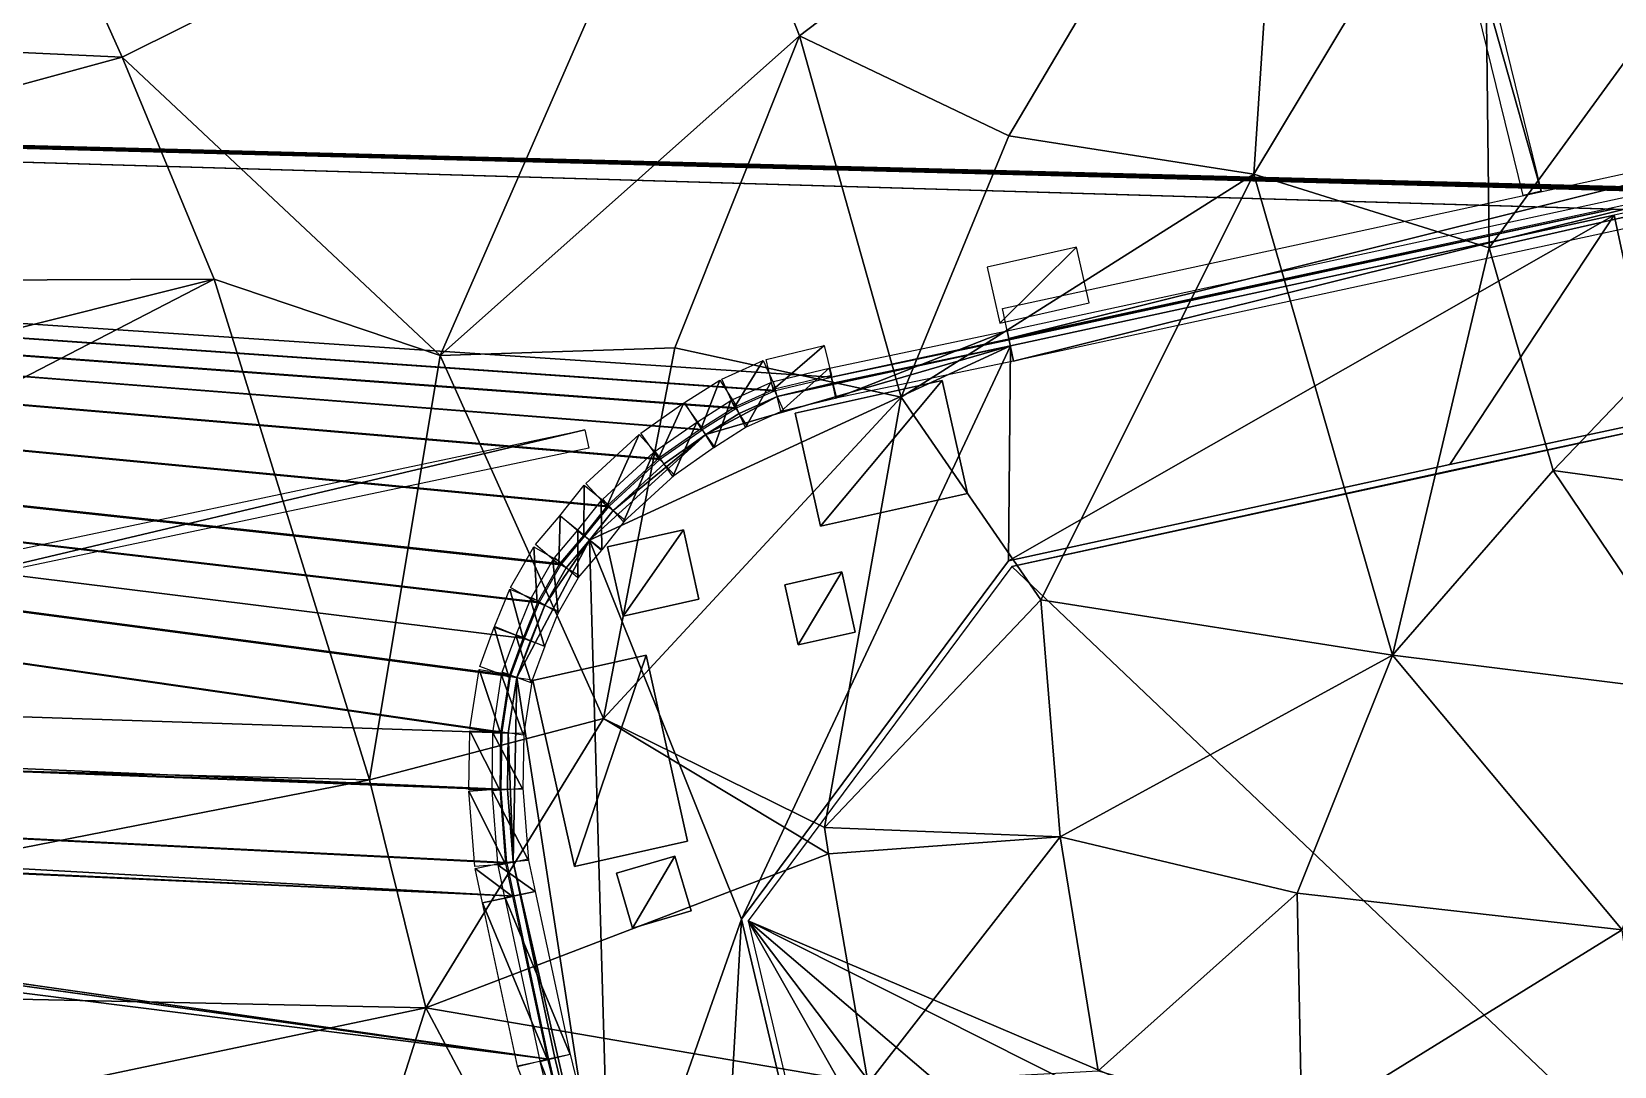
# Model space of a CAD drawing. Header units: metres. Extents: x -113 to 180, y -133 to 86.
# Drawn here: x -63.03 to -52.75, y -1.33 to 5.39 of the extents above; entities that cross this region are included whole.
import ezdxf

# ---------------------------------------------------------------- set-up
doc = ezdxf.new("R2010")
doc.units = ezdxf.units.M
for name, color, linetype, true_color in [('ACERA', 7, 'Continuous', 0xb9b3a6), ('ARQUETA', 7, 'Continuous', 0x6f7175), ('ASFALTO', 7, 'Continuous', 0x4a4b4e), ('BORDILLO', 7, 'Continuous', 0xcfcac0), ('MARCA_VIAL', 7, 'Continuous', 0xe8e6e0), ('PODOTACTIL', 7, 'Continuous', 0xc7bda4), ('TERRENO', 7, 'Continuous', 0x9a9179)]:
    doc.layers.add(name, color=color, linetype=linetype, true_color=true_color)

msp = doc.modelspace()

# ---------------------------------------------------------------- linework, layer by layer
at = {"layer": 'ACERA'}
for points in [[(-56.688, 1.95, 80.733), (-53.82, 2.576, 80.53), (-52.754, 4.195, 80.458)], [(-56.688, 1.95, 80.733), (-52.754, 4.195, 80.458), (-56.675, 3.346, 80.673)], [(-56.675, 3.346, 80.543), (-52.754, 4.195, 80.328), (-52.754, 4.195, 80.458)], [(-56.675, 3.346, 80.543), (-52.754, 4.195, 80.458), (-56.675, 3.346, 80.673)], [(-53.82, 2.576, 80.53), (-52.468, 2.867, 80.462), (-52.754, 4.195, 80.458)], [(-52.754, 4.195, 80.328), (-52.468, 2.867, 80.332), (-52.468, 2.867, 80.462)], [(-52.754, 4.195, 80.328), (-52.468, 2.867, 80.462), (-52.754, 4.195, 80.458)], [(-56.675, 3.346, 80.673), (-58.654, 2.77, 80.771), (-59.408, 2.085, 80.833)], [(-58.421, -0.378, 80.93), (-56.675, 3.346, 80.673), (-59.408, 2.085, 80.833)], [(-56.675, 3.346, 80.673), (-58.19, 3.018, 80.744), (-58.654, 2.77, 80.771)], [(-58.421, -0.378, 80.93), (-56.688, 1.95, 80.733), (-56.675, 3.346, 80.673)], [(-56.675, 3.346, 80.673), (-57.828, 3.104, 80.73), (-58.19, 3.018, 80.744)], [(-57.828, 3.104, 80.6), (-56.675, 3.346, 80.543), (-56.675, 3.346, 80.673)], [(-57.828, 3.104, 80.6), (-56.675, 3.346, 80.673), (-57.828, 3.104, 80.73)], [(-58.19, 3.018, 80.614), (-57.828, 3.104, 80.6), (-57.828, 3.104, 80.73)], [(-58.19, 3.018, 80.614), (-57.828, 3.104, 80.73), (-58.19, 3.018, 80.744)], [(-57.118, 3.122, 80.709), (-58.073, 2.909, 80.75), (-57.908, 2.175, 80.802)], [(-58.073, 2.909, 80.62), (-57.118, 3.122, 80.579), (-57.118, 3.122, 80.709)], [(-58.073, 2.909, 80.62), (-57.118, 3.122, 80.709), (-58.073, 2.909, 80.75)], [(-57.908, 2.175, 80.802), (-56.954, 2.388, 80.73), (-57.118, 3.122, 80.709)], [(-57.118, 3.122, 80.579), (-56.954, 2.388, 80.6), (-56.954, 2.388, 80.73)], [(-57.118, 3.122, 80.579), (-56.954, 2.388, 80.73), (-57.118, 3.122, 80.709)], [(-58.19, 3.018, 80.744), (-58.437, 2.907, 80.757), (-58.654, 2.77, 80.771)], [(-58.437, 2.907, 80.627), (-58.19, 3.018, 80.614), (-58.19, 3.018, 80.744)], [(-58.437, 2.907, 80.627), (-58.19, 3.018, 80.744), (-58.437, 2.907, 80.757)], [(-58.654, 2.77, 80.641), (-58.437, 2.907, 80.627), (-58.437, 2.907, 80.757)], [(-58.654, 2.77, 80.641), (-58.437, 2.907, 80.757), (-58.654, 2.77, 80.771)], [(-57.908, 2.175, 80.672), (-58.073, 2.909, 80.62), (-58.073, 2.909, 80.75)], [(-57.908, 2.175, 80.672), (-58.073, 2.909, 80.75), (-57.908, 2.175, 80.802)], [(-52.468, 2.867, 80.332), (-53.82, 2.576, 80.4), (-53.82, 2.576, 80.53)], [(-52.468, 2.867, 80.332), (-53.82, 2.576, 80.53), (-52.468, 2.867, 80.462)], [(-58.654, 2.77, 80.771), (-59.255, 2.277, 80.817), (-59.408, 2.085, 80.833)], [(-58.654, 2.77, 80.771), (-58.924, 2.58, 80.791), (-59.255, 2.277, 80.817)], [(-58.924, 2.58, 80.661), (-58.654, 2.77, 80.641), (-58.654, 2.77, 80.771)], [(-58.924, 2.58, 80.661), (-58.654, 2.77, 80.771), (-58.924, 2.58, 80.791)], [(-59.255, 2.277, 80.687), (-58.924, 2.58, 80.661), (-58.924, 2.58, 80.791)], [(-59.255, 2.277, 80.687), (-58.924, 2.58, 80.791), (-59.255, 2.277, 80.817)], [(-53.82, 2.576, 80.4), (-56.688, 1.95, 80.603), (-56.688, 1.95, 80.733)], [(-53.82, 2.576, 80.4), (-56.688, 1.95, 80.733), (-53.82, 2.576, 80.53)], [(-56.954, 2.388, 80.6), (-57.908, 2.175, 80.672), (-57.908, 2.175, 80.802)], [(-56.954, 2.388, 80.6), (-57.908, 2.175, 80.802), (-56.954, 2.388, 80.73)], [(-59.408, 2.085, 80.703), (-59.255, 2.277, 80.687), (-59.255, 2.277, 80.817)], [(-59.408, 2.085, 80.703), (-59.255, 2.277, 80.817), (-59.408, 2.085, 80.833)], [(-59.408, 2.085, 80.833), (-59.699, 1.662, 80.867), (-59.881, 1.192, 80.899)], [(-59.408, 2.085, 80.833), (-59.881, 1.192, 80.899), (-59.267, -2.782, 80.93)], [(-59.408, 2.085, 80.833), (-59.56, 1.905, 80.848), (-59.699, 1.662, 80.867)], [(-59.56, 1.905, 80.718), (-59.408, 2.085, 80.703), (-59.408, 2.085, 80.833)], [(-59.56, 1.905, 80.718), (-59.408, 2.085, 80.833), (-59.56, 1.905, 80.848)], [(-59.408, 2.085, 80.833), (-59.267, -2.782, 80.93), (-58.421, -0.378, 80.93)], [(-58.799, 2.151, 80.823), (-59.291, 2.041, 80.837), (-59.191, 1.592, 80.875)], [(-59.291, 2.041, 80.707), (-58.799, 2.151, 80.693), (-58.799, 2.151, 80.823)], [(-59.291, 2.041, 80.707), (-58.799, 2.151, 80.823), (-59.291, 2.041, 80.837)], [(-59.191, 1.592, 80.875), (-58.699, 1.702, 80.857), (-58.799, 2.151, 80.823)], [(-58.799, 2.151, 80.693), (-58.699, 1.702, 80.727), (-58.699, 1.702, 80.857)], [(-58.799, 2.151, 80.693), (-58.699, 1.702, 80.857), (-58.799, 2.151, 80.823)], [(-59.191, 1.592, 80.745), (-59.291, 2.041, 80.707), (-59.291, 2.041, 80.837)], [(-59.191, 1.592, 80.745), (-59.291, 2.041, 80.837), (-59.191, 1.592, 80.875)], [(-59.699, 1.662, 80.737), (-59.56, 1.905, 80.718), (-59.56, 1.905, 80.848)], [(-59.699, 1.662, 80.737), (-59.56, 1.905, 80.848), (-59.699, 1.662, 80.867)], [(-56.688, 1.95, 80.603), (-58.421, -0.378, 80.8), (-58.421, -0.378, 80.93)], [(-56.688, 1.95, 80.603), (-58.421, -0.378, 80.93), (-56.688, 1.95, 80.733)], [(-57.77, 1.878, 80.817), (-58.141, 1.795, 80.835), (-58.054, 1.405, 80.858)], [(-58.141, 1.795, 80.705), (-57.77, 1.878, 80.687), (-57.77, 1.878, 80.817)], [(-58.141, 1.795, 80.705), (-57.77, 1.878, 80.817), (-58.141, 1.795, 80.835)], [(-58.054, 1.405, 80.858), (-57.683, 1.488, 80.84), (-57.77, 1.878, 80.817)], [(-57.77, 1.878, 80.687), (-57.683, 1.488, 80.71), (-57.683, 1.488, 80.84)], [(-57.77, 1.878, 80.687), (-57.683, 1.488, 80.84), (-57.77, 1.878, 80.817)], [(-58.054, 1.405, 80.728), (-58.141, 1.795, 80.705), (-58.141, 1.795, 80.835)], [(-58.054, 1.405, 80.728), (-58.141, 1.795, 80.835), (-58.054, 1.405, 80.858)], [(-59.699, 1.662, 80.867), (-59.793, 1.431, 80.882), (-59.881, 1.192, 80.899)], [(-59.793, 1.431, 80.752), (-59.699, 1.662, 80.737), (-59.699, 1.662, 80.867)], [(-59.793, 1.431, 80.752), (-59.699, 1.662, 80.867), (-59.793, 1.431, 80.882)], [(-58.699, 1.702, 80.727), (-59.191, 1.592, 80.745), (-59.191, 1.592, 80.875)], [(-58.699, 1.702, 80.727), (-59.191, 1.592, 80.875), (-58.699, 1.702, 80.857)], [(-57.683, 1.488, 80.71), (-58.054, 1.405, 80.728), (-58.054, 1.405, 80.858)], [(-57.683, 1.488, 80.71), (-58.054, 1.405, 80.858), (-57.683, 1.488, 80.84)], [(-59.881, 1.192, 80.769), (-59.793, 1.431, 80.752), (-59.793, 1.431, 80.882)], [(-59.881, 1.192, 80.769), (-59.793, 1.431, 80.882), (-59.881, 1.192, 80.899)], [(-59.041, 1.338, 80.892), (-59.776, 1.173, 80.902), (-59.506, -0.034, 80.93)], [(-59.776, 1.173, 80.772), (-59.041, 1.338, 80.762), (-59.041, 1.338, 80.892)], [(-59.776, 1.173, 80.772), (-59.041, 1.338, 80.892), (-59.776, 1.173, 80.902)], [(-59.506, -0.034, 80.93), (-58.772, 0.13, 80.93), (-59.041, 1.338, 80.892)], [(-59.041, 1.338, 80.762), (-58.772, 0.13, 80.8), (-58.772, 0.13, 80.93)], [(-59.041, 1.338, 80.762), (-58.772, 0.13, 80.93), (-59.041, 1.338, 80.892)], [(-59.881, 1.192, 80.899), (-59.936, 0.832, 80.925), (-59.905, -0.005, 80.93)], [(-59.936, 0.832, 80.795), (-59.881, 1.192, 80.769), (-59.881, 1.192, 80.899)], [(-59.936, 0.832, 80.795), (-59.881, 1.192, 80.899), (-59.936, 0.832, 80.925)], [(-59.881, 1.192, 80.899), (-59.905, -0.005, 80.93), (-59.267, -2.782, 80.93)], [(-59.506, -0.034, 80.8), (-59.776, 1.173, 80.772), (-59.776, 1.173, 80.902)], [(-59.506, -0.034, 80.8), (-59.776, 1.173, 80.902), (-59.506, -0.034, 80.93)], [(-59.936, 0.832, 80.925), (-59.942, 0.466, 80.93), (-59.905, -0.005, 80.93)], [(-59.942, 0.466, 80.8), (-59.936, 0.832, 80.795), (-59.936, 0.832, 80.925)], [(-59.942, 0.466, 80.8), (-59.936, 0.832, 80.925), (-59.942, 0.466, 80.93)], [(-59.905, -0.005, 80.8), (-59.942, 0.466, 80.8), (-59.942, 0.466, 80.93)], [(-59.905, -0.005, 80.8), (-59.942, 0.466, 80.93), (-59.905, -0.005, 80.93)], [(-58.772, 0.13, 80.8), (-59.506, -0.034, 80.8), (-59.506, -0.034, 80.93)], [(-58.772, 0.13, 80.8), (-59.506, -0.034, 80.93), (-58.772, 0.13, 80.93)], [(-58.854, 0.033, 80.93), (-59.234, -0.079, 80.93), (-59.129, -0.435, 80.93)], [(-59.234, -0.079, 80.8), (-58.854, 0.033, 80.8), (-58.854, 0.033, 80.93)], [(-59.234, -0.079, 80.8), (-58.854, 0.033, 80.93), (-59.234, -0.079, 80.93)], [(-59.129, -0.435, 80.93), (-58.749, -0.323, 80.93), (-58.854, 0.033, 80.93)], [(-58.854, 0.033, 80.8), (-58.749, -0.323, 80.8), (-58.749, -0.323, 80.93)], [(-58.854, 0.033, 80.8), (-58.749, -0.323, 80.93), (-58.854, 0.033, 80.93)], [(-59.905, -0.005, 80.93), (-59.86, -0.218, 80.93), (-59.633, -1.277, 80.93)], [(-59.905, -0.005, 80.93), (-59.633, -1.277, 80.93), (-59.267, -2.782, 80.93)], [(-59.86, -0.218, 80.8), (-59.905, -0.005, 80.8), (-59.905, -0.005, 80.93)], [(-59.86, -0.218, 80.8), (-59.905, -0.005, 80.93), (-59.86, -0.218, 80.93)], [(-59.129, -0.435, 80.8), (-59.234, -0.079, 80.8), (-59.234, -0.079, 80.93)], [(-59.129, -0.435, 80.8), (-59.234, -0.079, 80.93), (-59.129, -0.435, 80.93)], [(-59.633, -1.277, 80.8), (-59.86, -0.218, 80.8), (-59.86, -0.218, 80.93)], [(-59.633, -1.277, 80.8), (-59.86, -0.218, 80.93), (-59.633, -1.277, 80.93)], [(-59.267, -2.782, 80.93), (-58.7, -5.271, 80.887), (-58.421, -0.378, 80.93)], [(-58.749, -0.323, 80.8), (-59.129, -0.435, 80.8), (-59.129, -0.435, 80.93)], [(-58.749, -0.323, 80.8), (-59.129, -0.435, 80.93), (-58.749, -0.323, 80.93)], [(-58.7, -5.271, 80.887), (-57.338, -4.95, 80.93), (-58.421, -0.378, 80.93)], [(-58.421, -0.378, 80.8), (-57.338, -4.95, 80.8), (-57.338, -4.95, 80.93)], [(-58.421, -0.378, 80.8), (-57.338, -4.95, 80.93), (-58.421, -0.378, 80.93)], [(-59.267, -2.782, 80.8), (-59.633, -1.277, 80.8), (-59.633, -1.277, 80.93)], [(-59.267, -2.782, 80.8), (-59.633, -1.277, 80.93), (-59.267, -2.782, 80.93)]]:
    msp.add_3dface(points, dxfattribs=at)
at = {"layer": 'ARQUETA'}
for points in [[(-56.245, 3.988, 80.492), (-56.825, 3.858, 80.517), (-56.743, 3.495, 80.556)], [(-56.743, 3.495, 80.556), (-56.164, 3.625, 80.52), (-56.245, 3.988, 80.492)], [(-57.118, 3.122, 80.599), (-58.073, 2.909, 80.64), (-57.908, 2.175, 80.692)], [(-57.908, 2.175, 80.692), (-56.954, 2.388, 80.62), (-57.118, 3.122, 80.599)], [(-58.799, 2.151, 80.713), (-59.291, 2.041, 80.727), (-59.191, 1.592, 80.765)], [(-59.191, 1.592, 80.765), (-58.699, 1.702, 80.747), (-58.799, 2.151, 80.713)], [(-57.77, 1.878, 80.707), (-58.141, 1.795, 80.725), (-58.054, 1.405, 80.748)], [(-58.054, 1.405, 80.748), (-57.683, 1.488, 80.73), (-57.77, 1.878, 80.707)], [(-59.041, 1.338, 80.782), (-59.776, 1.173, 80.792), (-59.506, -0.034, 80.82)], [(-59.506, -0.034, 80.82), (-58.772, 0.13, 80.82), (-59.041, 1.338, 80.782)], [(-58.854, 0.033, 80.82), (-59.234, -0.079, 80.82), (-59.129, -0.435, 80.82)], [(-59.129, -0.435, 80.82), (-58.749, -0.323, 80.82), (-58.854, 0.033, 80.82)]]:
    msp.add_3dface(points, dxfattribs=at)
at = {"layer": 'ASFALTO'}
for points in [[(-85.788, 6.632, 81.671), (-91.541, 5.379, 82.027), (-46.561, 5.559, 80.012)], [(-46.56, 5.555, 80.012), (-46.561, 5.559, 80.012), (-91.541, 5.379, 82.027)], [(-46.56, 5.552, 80.012), (-46.56, 5.555, 80.012), (-91.541, 5.379, 82.027)], [(-46.265, 4.215, 80.012), (-46.56, 5.552, 80.012), (-91.541, 5.379, 82.027)], [(-91.541, 5.379, 82.027), (-98.033, 2.102, 82.212), (-59.976, 0.833, 80.806)], [(-46.264, 4.211, 80.012), (-46.265, 4.215, 80.012), (-91.541, 5.379, 82.027)], [(-46.262, 4.207, 80.012), (-46.264, 4.211, 80.012), (-91.541, 5.379, 82.027)], [(-91.541, 5.379, 82.027), (-59.976, 0.833, 80.806), (-59.976, 0.838, 80.806)], [(-46.261, 4.204, 80.012), (-46.262, 4.207, 80.012), (-91.541, 5.379, 82.027)], [(-91.541, 5.379, 82.027), (-59.976, 0.838, 80.806), (-59.921, 1.198, 80.779)], [(-46.259, 4.201, 80.012), (-46.261, 4.204, 80.012), (-91.541, 5.379, 82.027)], [(-91.541, 5.379, 82.027), (-59.921, 1.198, 80.779), (-59.92, 1.202, 80.779)], [(-46.256, 4.198, 80.012), (-46.259, 4.201, 80.012), (-91.541, 5.379, 82.027)], [(-91.541, 5.379, 82.027), (-59.92, 1.202, 80.779), (-59.919, 1.206, 80.779)], [(-46.253, 4.195, 80.012), (-46.256, 4.198, 80.012), (-91.541, 5.379, 82.027)], [(-91.541, 5.379, 82.027), (-59.919, 1.206, 80.779), (-59.831, 1.445, 80.762)], [(-46.25, 4.192, 80.012), (-46.253, 4.195, 80.012), (-91.541, 5.379, 82.027)], [(-91.541, 5.379, 82.027), (-59.831, 1.445, 80.762), (-59.83, 1.446, 80.762)], [(-46.247, 4.19, 80.012), (-46.25, 4.192, 80.012), (-91.541, 5.379, 82.027)], [(-91.541, 5.379, 82.027), (-59.83, 1.446, 80.762), (-59.736, 1.677, 80.747)], [(-46.244, 4.188, 80.012), (-46.247, 4.19, 80.012), (-91.541, 5.379, 82.027)], [(-91.541, 5.379, 82.027), (-59.736, 1.677, 80.747), (-59.734, 1.682, 80.746)], [(-46.24, 4.186, 80.012), (-46.244, 4.188, 80.012), (-91.541, 5.379, 82.027)], [(-91.541, 5.379, 82.027), (-59.734, 1.682, 80.746), (-59.595, 1.925, 80.728)], [(-46.237, 4.185, 80.012), (-46.24, 4.186, 80.012), (-91.541, 5.379, 82.027)], [(-91.541, 5.379, 82.027), (-59.595, 1.925, 80.728), (-59.593, 1.928, 80.728)], [(-46.233, 4.184, 80.012), (-46.237, 4.185, 80.012), (-91.541, 5.379, 82.027)], [(-91.541, 5.379, 82.027), (-59.593, 1.928, 80.728), (-59.591, 1.931, 80.727)], [(-46.229, 4.184, 80.012), (-46.233, 4.184, 80.012), (-91.541, 5.379, 82.027)], [(-91.541, 5.379, 82.027), (-59.591, 1.931, 80.727), (-59.286, 2.301, 80.697)], [(-46.225, 4.184, 80.012), (-46.229, 4.184, 80.012), (-91.541, 5.379, 82.027)], [(-91.541, 5.379, 82.027), (-59.286, 2.301, 80.697), (-59.284, 2.304, 80.697)], [(-91.541, 5.379, 82.027), (-59.284, 2.304, 80.697), (-59.282, 2.306, 80.697)], [(-91.541, 5.379, 82.027), (-59.282, 2.306, 80.697), (-58.951, 2.609, 80.671)], [(-91.541, 5.379, 82.027), (-58.951, 2.609, 80.671), (-58.947, 2.613, 80.671)], [(-91.541, 5.379, 82.027), (-58.947, 2.613, 80.671), (-58.677, 2.802, 80.651)], [(-91.541, 5.379, 82.027), (-58.677, 2.802, 80.651), (-58.676, 2.804, 80.651)], [(-91.541, 5.379, 82.027), (-58.676, 2.804, 80.651), (-58.458, 2.94, 80.636)], [(-91.541, 5.379, 82.027), (-58.458, 2.94, 80.636), (-58.453, 2.943, 80.636)], [(-91.541, 5.379, 82.027), (-58.453, 2.943, 80.636), (-58.207, 3.055, 80.623)], [(-91.541, 5.379, 82.027), (-58.207, 3.055, 80.623), (-58.203, 3.056, 80.623)], [(-91.541, 5.379, 82.027), (-58.203, 3.056, 80.623), (-58.2, 3.057, 80.623)], [(-91.541, 5.379, 82.027), (-58.2, 3.057, 80.623), (-57.838, 3.143, 80.609)], [(-91.541, 5.379, 82.027), (-57.838, 3.143, 80.609), (-57.837, 3.143, 80.609)], [(-91.541, 5.379, 82.027), (-57.837, 3.143, 80.609), (-52.762, 4.234, 80.339)], [(-91.541, 5.379, 82.027), (-52.762, 4.234, 80.339), (-52.758, 4.235, 80.339)], [(-91.541, 5.379, 82.027), (-52.758, 4.235, 80.339), (-52.754, 4.235, 80.338)], [(-46.225, 4.184, 80.012), (-91.541, 5.379, 82.027), (-52.754, 4.235, 80.338)], [(-57.837, 3.143, 80.609), (-56.683, 3.385, 80.554), (-52.762, 4.234, 80.339)], [(-46.225, 4.184, 80.012), (-52.754, 4.235, 80.338), (-52.751, 4.235, 80.338)], [(-52.459, 2.828, 80.343), (-53.812, 2.536, 80.412), (-56.665, 1.914, 80.615)], [(-52.459, 2.828, 80.343), (-56.665, 1.914, 80.615), (-50.879, -3.584, 80.096)], [(-59.591, 1.931, 80.727), (-59.439, 2.11, 80.713), (-59.286, 2.301, 80.697)], [(-98.033, 2.102, 82.212), (-98.214, 1.907, 82.212), (-59.982, 0.467, 80.812)], [(-98.033, 2.102, 82.212), (-59.982, 0.467, 80.812), (-59.976, 0.833, 80.806)], [(-98.214, 1.907, 82.212), (-98.22, 1.905, 82.212), (-59.982, 0.467, 80.812)], [(-59.982, 0.463, 80.812), (-59.982, 0.467, 80.812), (-98.22, 1.905, 82.212)], [(-59.945, -0.008, 80.812), (-59.982, 0.463, 80.812), (-98.22, 1.905, 82.212)], [(-59.944, -0.013, 80.812), (-59.945, -0.008, 80.812), (-98.22, 1.905, 82.212)], [(-59.899, -0.227, 80.812), (-59.944, -0.013, 80.812), (-98.22, 1.905, 82.212)], [(-59.899, -0.227, 80.812), (-59.899, -0.227, 80.812), (-98.22, 1.905, 82.212)], [(-59.899, -0.227, 80.812), (-98.22, 1.905, 82.212), (-70.655, 0.274, 81.006)], [(-56.665, 1.914, 80.615), (-58.378, -0.387, 80.812), (-50.879, -3.584, 80.096)], [(-59.899, -0.227, 80.812), (-70.655, 0.274, 81.006), (-70.359, 0.247, 80.987)], [(-59.899, -0.227, 80.812), (-70.359, 0.247, 80.987), (-70.356, 0.247, 80.987)], [(-59.672, -1.286, 80.812), (-59.899, -0.227, 80.812), (-70.356, 0.247, 80.987)], [(-59.672, -1.287, 80.812), (-59.672, -1.286, 80.812), (-70.356, 0.247, 80.987)], [(-59.672, -1.287, 80.812), (-70.356, 0.247, 80.987), (-70.353, 0.246, 80.987)], [(-59.672, -1.287, 80.812), (-70.353, 0.246, 80.987), (-69.98, 0.15, 80.965)], [(-59.672, -1.287, 80.812), (-69.98, 0.15, 80.965), (-69.975, 0.149, 80.965)], [(-59.672, -1.287, 80.812), (-69.975, 0.149, 80.965), (-69.484, -0.053, 80.938)], [(-58.932, -4.462, 80.791), (-59.672, -1.287, 80.812), (-69.484, -0.053, 80.938)], [(-58.932, -4.462, 80.791), (-69.484, -0.053, 80.938), (-69.482, -0.054, 80.938)], [(-58.739, -5.28, 80.766), (-58.932, -4.462, 80.791), (-69.482, -0.054, 80.938)], [(-58.738, -5.284, 80.766), (-58.739, -5.28, 80.766), (-69.482, -0.054, 80.938)], [(-58.737, -5.288, 80.766), (-58.738, -5.284, 80.766), (-69.482, -0.054, 80.938)], [(-58.735, -5.291, 80.766), (-58.737, -5.288, 80.766), (-69.482, -0.054, 80.938)], [(-58.733, -5.295, 80.766), (-58.735, -5.291, 80.766), (-69.482, -0.054, 80.938)], [(-58.733, -5.295, 80.766), (-69.482, -0.054, 80.938), (-69.06, -0.264, 80.916)], [(-58.733, -5.295, 80.766), (-69.06, -0.264, 80.916), (-69.056, -0.266, 80.916)], [(-58.733, -5.295, 80.766), (-69.056, -0.266, 80.916), (-69.053, -0.268, 80.916)], [(-58.733, -5.295, 80.766), (-69.053, -0.268, 80.916), (-68.782, -0.481, 80.899)], [(-50.724, -4.242, 80.089), (-50.879, -3.584, 80.096), (-58.378, -0.387, 80.812)], [(-49.929, -7.602, 79.997), (-50.724, -4.242, 80.089), (-58.378, -0.387, 80.812)], [(-48.538, -13.46, 79.938), (-49.929, -7.602, 79.997), (-58.378, -0.387, 80.812)], [(-46.753, -20.887, 80.047), (-48.538, -13.46, 79.938), (-58.378, -0.387, 80.812)], [(-46.753, -20.887, 80.047), (-58.378, -0.387, 80.812), (-57.299, -4.941, 80.812)], [(-58.733, -5.295, 80.766), (-68.782, -0.481, 80.899), (-68.778, -0.484, 80.898)], [(-58.733, -5.295, 80.766), (-68.778, -0.484, 80.898), (-68.593, -0.674, 80.886)], [(-58.733, -5.295, 80.766), (-68.593, -0.674, 80.886), (-68.591, -0.676, 80.886)], [(-68.591, -0.676, 80.886), (-68.392, -0.908, 80.872), (-55.869, -11.088, 80.612)], [(-68.591, -0.676, 80.886), (-55.869, -11.088, 80.612), (-55.865, -11.089, 80.612)], [(-58.733, -5.295, 80.766), (-68.591, -0.676, 80.886), (-55.865, -11.089, 80.612)], [(-68.392, -0.908, 80.872), (-68.389, -0.913, 80.872), (-55.869, -11.088, 80.612)], [(-68.389, -0.913, 80.872), (-68.075, -1.407, 80.852), (-55.869, -11.088, 80.612)], [(-58.932, -4.462, 80.791), (-59.306, -2.791, 80.812), (-59.672, -1.287, 80.812)], [(-58.932, -4.462, 80.791), (-58.932, -4.462, 80.791), (-59.672, -1.287, 80.812)]]:
    msp.add_3dface(points, dxfattribs=at)
at = {"layer": 'BORDILLO'}
for points in [[(-56.685, 3.395, 80.681), (-56.727, 3.59, 80.665), (-50.315, 4.979, 80.266)], [(-56.685, 3.395, 80.681), (-50.315, 4.979, 80.266), (-50.273, 4.783, 80.276)], [(-56.654, 3.248, 80.686), (-56.696, 3.444, 80.68), (-50.283, 4.832, 80.273)], [(-56.654, 3.248, 80.686), (-50.283, 4.832, 80.273), (-50.241, 4.637, 80.283)], [(-57.808, 3.006, 80.748), (-57.849, 3.202, 80.732), (-56.695, 3.444, 80.68)], [(-57.808, 3.006, 80.748), (-56.695, 3.444, 80.68), (-56.654, 3.248, 80.686)], [(-58.216, 3.064, 80.75), (-58.262, 3.258, 80.735), (-57.884, 3.348, 80.719)], [(-58.216, 3.064, 80.75), (-57.884, 3.348, 80.719), (-57.838, 3.153, 80.736)], [(-58.467, 2.948, 80.764), (-58.549, 3.13, 80.751), (-58.28, 3.252, 80.736)], [(-58.467, 2.948, 80.764), (-58.28, 3.252, 80.736), (-58.198, 3.07, 80.75)], [(-58.167, 2.921, 80.761), (-58.214, 3.115, 80.746), (-57.852, 3.202, 80.732)], [(-58.167, 2.921, 80.761), (-57.852, 3.202, 80.732), (-57.805, 3.007, 80.748)], [(-58.684, 2.81, 80.779), (-58.791, 2.979, 80.767), (-58.562, 3.124, 80.752)], [(-58.684, 2.81, 80.779), (-58.562, 3.124, 80.752), (-58.455, 2.954, 80.763)], [(-58.396, 2.816, 80.773), (-58.478, 2.998, 80.76), (-58.232, 3.109, 80.747)], [(-58.396, 2.816, 80.773), (-58.232, 3.109, 80.747), (-58.149, 2.927, 80.76)], [(-58.601, 2.685, 80.787), (-58.708, 2.854, 80.776), (-58.49, 2.991, 80.761)], [(-58.601, 2.685, 80.787), (-58.49, 2.991, 80.761), (-58.384, 2.822, 80.773)], [(-58.961, 2.615, 80.799), (-59.076, 2.779, 80.786), (-58.795, 2.976, 80.767)], [(-58.961, 2.615, 80.799), (-58.795, 2.976, 80.767), (-58.68, 2.813, 80.778)], [(-58.867, 2.498, 80.807), (-58.982, 2.662, 80.796), (-58.712, 2.851, 80.776)], [(-58.867, 2.498, 80.807), (-58.712, 2.851, 80.776), (-58.597, 2.688, 80.787)], [(-59.297, 2.305, 80.825), (-59.433, 2.453, 80.812), (-59.086, 2.771, 80.786)], [(-59.297, 2.305, 80.825), (-59.086, 2.771, 80.786), (-58.951, 2.623, 80.798)], [(-59.187, 2.203, 80.834), (-59.323, 2.35, 80.821), (-58.992, 2.654, 80.796)], [(-59.187, 2.203, 80.834), (-58.992, 2.654, 80.796), (-58.857, 2.506, 80.806)], [(-59.445, 2.118, 80.84), (-59.602, 2.242, 80.829), (-59.443, 2.441, 80.813)], [(-59.445, 2.118, 80.84), (-59.443, 2.441, 80.813), (-59.287, 2.317, 80.824)], [(-59.329, 2.022, 80.848), (-59.486, 2.147, 80.837), (-59.333, 2.339, 80.822)], [(-59.329, 2.022, 80.848), (-59.333, 2.339, 80.822), (-59.177, 2.214, 80.833)], [(-59.607, 1.927, 80.856), (-59.76, 2.056, 80.844), (-59.6, 2.245, 80.829)], [(-59.607, 1.927, 80.856), (-59.6, 2.245, 80.829), (-59.447, 2.115, 80.84)], [(-59.484, 1.84, 80.863), (-59.637, 1.969, 80.852), (-59.484, 2.149, 80.837)], [(-59.484, 1.84, 80.863), (-59.484, 2.149, 80.837), (-59.331, 2.02, 80.848)], [(-59.748, 1.678, 80.874), (-59.921, 1.778, 80.863), (-59.77, 2.041, 80.846)], [(-59.612, 1.612, 80.882), (-59.786, 1.712, 80.871), (-59.647, 1.954, 80.853)], [(-59.748, 1.678, 80.874), (-59.77, 2.041, 80.846), (-59.597, 1.942, 80.854)], [(-59.612, 1.612, 80.882), (-59.647, 1.954, 80.853), (-59.473, 1.855, 80.862)], [(-59.84, 1.448, 80.89), (-60.026, 1.523, 80.881), (-59.927, 1.766, 80.864)], [(-59.84, 1.448, 80.89), (-59.927, 1.766, 80.864), (-59.742, 1.69, 80.874)], [(-59.7, 1.393, 80.897), (-59.886, 1.469, 80.888), (-59.792, 1.7, 80.872)], [(-59.7, 1.393, 80.897), (-59.792, 1.7, 80.872), (-59.607, 1.624, 80.881)], [(-59.933, 1.195, 80.907), (-60.121, 1.265, 80.898), (-60.027, 1.52, 80.881)], [(-59.933, 1.195, 80.907), (-60.027, 1.52, 80.881), (-59.839, 1.451, 80.89)], [(-59.787, 1.158, 80.913), (-59.975, 1.227, 80.904), (-59.887, 1.466, 80.888)], [(-59.787, 1.158, 80.913), (-59.887, 1.466, 80.888), (-59.699, 1.397, 80.897)], [(-59.987, 0.83, 80.934), (-60.185, 0.86, 80.928), (-60.126, 1.245, 80.9)], [(-59.987, 0.83, 80.934), (-60.126, 1.245, 80.9), (-59.928, 1.215, 80.906)], [(-59.837, 0.817, 80.938), (-60.035, 0.847, 80.932), (-59.98, 1.207, 80.905)], [(-59.837, 0.817, 80.938), (-59.98, 1.207, 80.905), (-59.782, 1.177, 80.912)], [(-59.992, 0.46, 80.94), (-60.192, 0.463, 80.94), (-60.186, 0.847, 80.929)], [(-59.992, 0.46, 80.94), (-60.186, 0.847, 80.929), (-59.986, 0.843, 80.933)], [(-59.842, 0.465, 80.94), (-60.042, 0.468, 80.94), (-60.036, 0.834, 80.933)], [(-59.842, 0.465, 80.94), (-60.036, 0.834, 80.933), (-59.836, 0.831, 80.937)], [(-59.954, -0.019, 80.94), (-60.192, 0.454, 80.94), (-59.992, 0.47, 80.94)], [(-59.954, -0.019, 80.94), (-60.153, -0.035, 80.94), (-60.192, 0.454, 80.94)], [(-59.805, 0.003, 80.94), (-60.042, 0.459, 80.94), (-59.842, 0.474, 80.94)], [(-59.805, 0.003, 80.94), (-60.004, -0.013, 80.94), (-60.042, 0.459, 80.94)], [(-59.762, -0.198, 80.94), (-60.003, -0.026, 80.94), (-59.807, 0.015, 80.94)], [(-59.909, -0.229, 80.94), (-60.151, -0.047, 80.94), (-59.956, -0.006, 80.94)], [(-59.909, -0.229, 80.94), (-60.104, -0.27, 80.94), (-60.151, -0.047, 80.94)], [(-59.762, -0.198, 80.94), (-59.958, -0.239, 80.94), (-60.003, -0.026, 80.94)], [(-59.535, -1.256, 80.94), (-59.957, -0.239, 80.94), (-59.762, -0.198, 80.94)], [(-59.681, -1.29, 80.94), (-60.104, -0.271, 80.94), (-59.909, -0.229, 80.94)], [(-59.681, -1.29, 80.94), (-59.877, -1.332, 80.94), (-60.104, -0.271, 80.94)], [(-59.535, -1.256, 80.94), (-59.73, -1.298, 80.94), (-59.957, -0.239, 80.94)], [(-59.316, -2.792, 80.94), (-59.876, -1.334, 80.94), (-59.682, -1.287, 80.94)], [(-59.17, -2.758, 80.94), (-59.73, -1.301, 80.94), (-59.535, -1.254, 80.94)], [(-59.17, -2.758, 80.94), (-59.364, -2.806, 80.94), (-59.73, -1.301, 80.94)]]:
    msp.add_3dface(points, dxfattribs=at)
at = {"layer": 'MARCA_VIAL'}
for points in [[(-54.166, 7.669, 80.203), (-54.049, 7.698, 80.198), (-53.228, 4.352, 80.378)], [(-54.166, 7.669, 80.203), (-53.228, 4.352, 80.378), (-53.344, 4.323, 80.387)], [(-71.098, 3.97, 80.95), (-71.125, 4.087, 80.951), (-56.407, 7.442, 80.301)], [(-71.098, 3.97, 80.95), (-56.407, 7.442, 80.301), (-56.381, 7.325, 80.302)], [(-64.255, 1.662, 80.755), (-64.28, 1.78, 80.748), (-59.439, 2.801, 80.663)], [(-64.255, 1.662, 80.755), (-59.439, 2.801, 80.663), (-59.414, 2.683, 80.673)]]:
    msp.add_3dface(points, dxfattribs=at)
at = {"layer": 'PODOTACTIL'}
msp.add_3dface([(-50.262, 4.734, 80.283), (-52.754, 4.195, 80.473), (-52.468, 2.867, 80.477)], dxfattribs=at)
at = {"layer": 'TERRENO'}
for points in [[(-58.719, 7.077, 80.4), (-58.045, 5.361, 80.4), (-54.875, 7.767, 80.2)], [(-58.045, 5.361, 80.4), (-56.685, 4.71, 80.4), (-54.875, 7.767, 80.2)], [(-56.685, 4.71, 80.4), (-55.094, 4.462, 80.4), (-54.875, 7.767, 80.2)], [(-54.875, 7.767, 80.2), (-55.094, 4.462, 80.4), (-53.6, 6.948, 80.2)], [(-58.719, 7.077, 80.4), (-63.085, 6.651, 80.6), (-62.445, 5.221, 80.6)], [(-60.379, 3.285, 80.6), (-58.719, 7.077, 80.4), (-62.445, 5.221, 80.6)], [(-60.379, 3.285, 80.6), (-58.045, 5.361, 80.4), (-58.719, 7.077, 80.4)], [(-55.094, 4.462, 80.4), (-53.566, 3.984, 80.4), (-53.6, 6.948, 80.2)], [(-53.566, 3.984, 80.4), (-52.101, 5.994, 80.2), (-53.6, 6.948, 80.2)], [(-62.445, 5.221, 80.6), (-63.085, 6.651, 80.6), (-67.731, 5.467, 80.8)], [(-52.101, 5.994, 80.2), (-53.566, 3.984, 80.4), (-51.268, 4.504, 80.2)], [(-67.819, 3.755, 80.8), (-62.445, 5.221, 80.6), (-67.731, 5.467, 80.8)], [(-58.045, 5.361, 80.4), (-60.379, 3.285, 80.6), (-58.854, 3.333, 80.6)], [(-57.385, 3.013, 80.6), (-58.045, 5.361, 80.4), (-58.854, 3.333, 80.6)], [(-58.045, 5.361, 80.4), (-57.385, 3.013, 80.6), (-56.685, 4.71, 80.4)], [(-67.819, 3.755, 80.8), (-61.846, 3.779, 80.6), (-62.445, 5.221, 80.6)], [(-61.846, 3.779, 80.6), (-60.379, 3.285, 80.6), (-62.445, 5.221, 80.6)], [(-57.385, 3.013, 80.6), (-55.094, 4.462, 80.4), (-56.685, 4.71, 80.4)], [(-57.385, 3.013, 80.6), (-56.477, 1.697, 80.6), (-55.094, 4.462, 80.4)], [(-56.477, 1.697, 80.6), (-54.193, 1.337, 80.4), (-55.094, 4.462, 80.4)], [(-54.193, 1.337, 80.4), (-53.566, 3.984, 80.4), (-55.094, 4.462, 80.4)], [(-53.566, 3.984, 80.4), (-53.149, 2.537, 80.4), (-51.268, 4.504, 80.2)], [(-53.149, 2.537, 80.4), (-51.001, 2.242, 80.2), (-51.268, 4.504, 80.2)], [(-53.566, 3.984, 80.4), (-54.193, 1.337, 80.4), (-53.149, 2.537, 80.4)], [(-68.154, 2.202, 80.8), (-67.805, 0.699, 80.8), (-61.846, 3.779, 80.6)], [(-67.819, 3.755, 80.8), (-68.154, 2.202, 80.8), (-61.846, 3.779, 80.6)], [(-67.805, 0.699, 80.8), (-60.837, 0.528, 80.8), (-61.846, 3.779, 80.6)], [(-60.837, 0.528, 80.8), (-60.379, 3.285, 80.6), (-61.846, 3.779, 80.6)], [(-60.379, 3.285, 80.6), (-59.318, 0.926, 80.8), (-58.854, 3.333, 80.6)], [(-59.318, 0.926, 80.8), (-57.385, 3.013, 80.6), (-58.854, 3.333, 80.6)], [(-60.379, 3.285, 80.6), (-60.837, 0.528, 80.8), (-59.318, 0.926, 80.8)], [(-57.882, 0.219, 80.8), (-57.385, 3.013, 80.6), (-59.318, 0.926, 80.8)], [(-57.882, 0.219, 80.8), (-56.477, 1.697, 80.6), (-57.385, 3.013, 80.6)], [(-54.193, 1.337, 80.4), (-52.172, 1.086, 80.2), (-53.149, 2.537, 80.4)], [(-53.149, 2.537, 80.4), (-52.172, 1.086, 80.2), (-51.001, 2.242, 80.2)], [(-56.477, 1.697, 80.6), (-57.882, 0.219, 80.8), (-56.352, 0.157, 80.6)], [(-54.193, 1.337, 80.4), (-56.477, 1.697, 80.6), (-56.352, 0.157, 80.6)], [(-54.813, -0.209, 80.4), (-54.193, 1.337, 80.4), (-56.352, 0.157, 80.6)], [(-54.193, 1.337, 80.4), (-54.813, -0.209, 80.4), (-52.701, -0.446, 80.2)], [(-52.172, 1.086, 80.2), (-54.193, 1.337, 80.4), (-52.701, -0.446, 80.2)], [(-59.318, 0.926, 80.8), (-60.837, 0.528, 80.8), (-60.471, -0.953, 80.8)], [(-57.857, 0.048, 80.8), (-59.318, 0.926, 80.8), (-60.471, -0.953, 80.8)], [(-57.857, 0.048, 80.8), (-57.882, 0.219, 80.8), (-59.318, 0.926, 80.8)], [(-60.837, 0.528, 80.8), (-67.805, 0.699, 80.8), (-67.623, -0.802, 80.8)], [(-60.837, 0.528, 80.8), (-67.623, -0.802, 80.8), (-60.471, -0.953, 80.8)], [(-57.882, 0.219, 80.8), (-57.857, 0.048, 80.8), (-56.352, 0.157, 80.6)], [(-57.857, 0.048, 80.8), (-57.599, -1.444, 80.8), (-56.352, 0.157, 80.6)], [(-57.599, -1.444, 80.8), (-56.104, -1.361, 80.6), (-56.352, 0.157, 80.6)], [(-56.104, -1.361, 80.6), (-54.813, -0.209, 80.4), (-56.352, 0.157, 80.6)], [(-57.599, -1.444, 80.8), (-57.857, 0.048, 80.8), (-60.471, -0.953, 80.8)], [(-54.781, -1.732, 80.4), (-54.813, -0.209, 80.4), (-56.104, -1.361, 80.6)], [(-54.813, -0.209, 80.4), (-54.781, -1.732, 80.4), (-52.701, -0.446, 80.2)], [(-54.781, -1.732, 80.4), (-52.489, -1.978, 80.2), (-52.701, -0.446, 80.2)], [(-67.623, -0.802, 80.8), (-67.467, -2.422, 80.8), (-60.471, -0.953, 80.8)], [(-67.467, -2.422, 80.8), (-62.14, -6.18, 80.6), (-60.471, -0.953, 80.8)], [(-60.471, -0.953, 80.8), (-62.14, -6.18, 80.6), (-59.661, -2.479, 80.8)], [(-57.599, -1.444, 80.8), (-60.471, -0.953, 80.8), (-59.661, -2.479, 80.8)]]:
    msp.add_3dface(points, dxfattribs=at)

doc.saveas('drawing.dxf')
